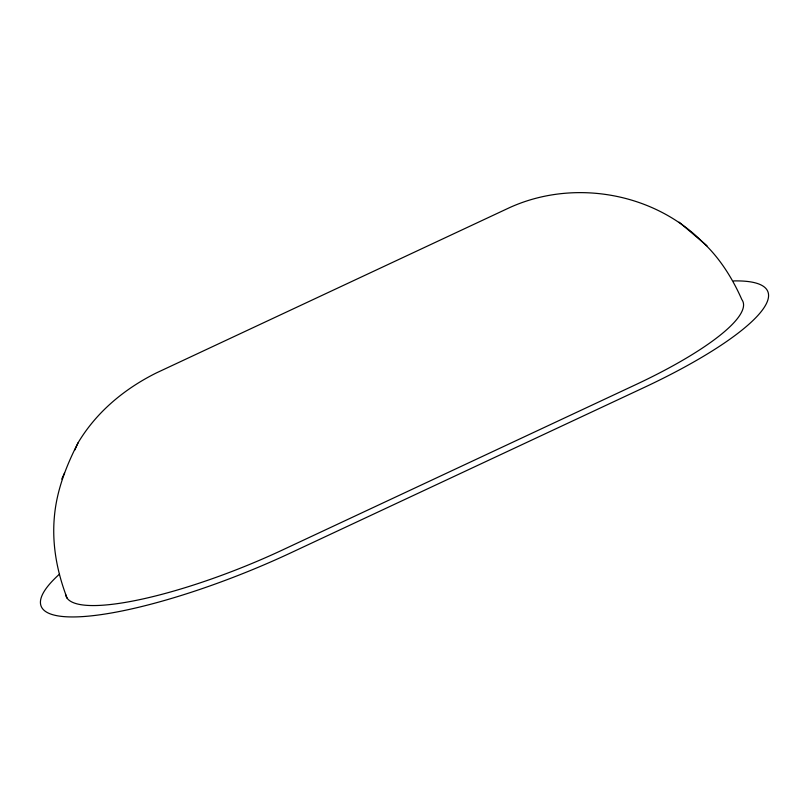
<?xml version="1.0" encoding="UTF-8"?>
<svg xmlns="http://www.w3.org/2000/svg" width="809" height="809" viewBox="0 0 809 809"><rect width="100%" height="100%" fill="white"/><g stroke="black" fill="none" stroke-linecap="round" stroke-linejoin="round"><path stroke-width="1.21" d="M65.529 594.211A174.279 38.61 -21.8 0 0 282.28 550.08L635.51 384.771A174.279 38.61 -21.8 0 0 741.853 299.613C732.469 278.266 719.555 257.687 702.364 241.84C653.035 192.309 572.954 178.738 509.518 207.66L156.289 372.969C124.444 388.826 96.392 412.044 78.058 442.826C66.055 466.257 56.509 490.921 54.324 517.376C51.887 545.084 57.206 572.459 67.147 598.225M74.782 450.057L78.058 442.826M61.767 479.059L64.558 472.911M706.955 245.764L679.105 222.151M733.591 280.925A201.087 44.546 -21.8 0 1 643.883 387.612L290.643 552.921A201.087 44.546 -21.8 0 1 88.05 616.175A201.087 44.546 -21.8 0 1 59.502 574.117"/></g></svg>
